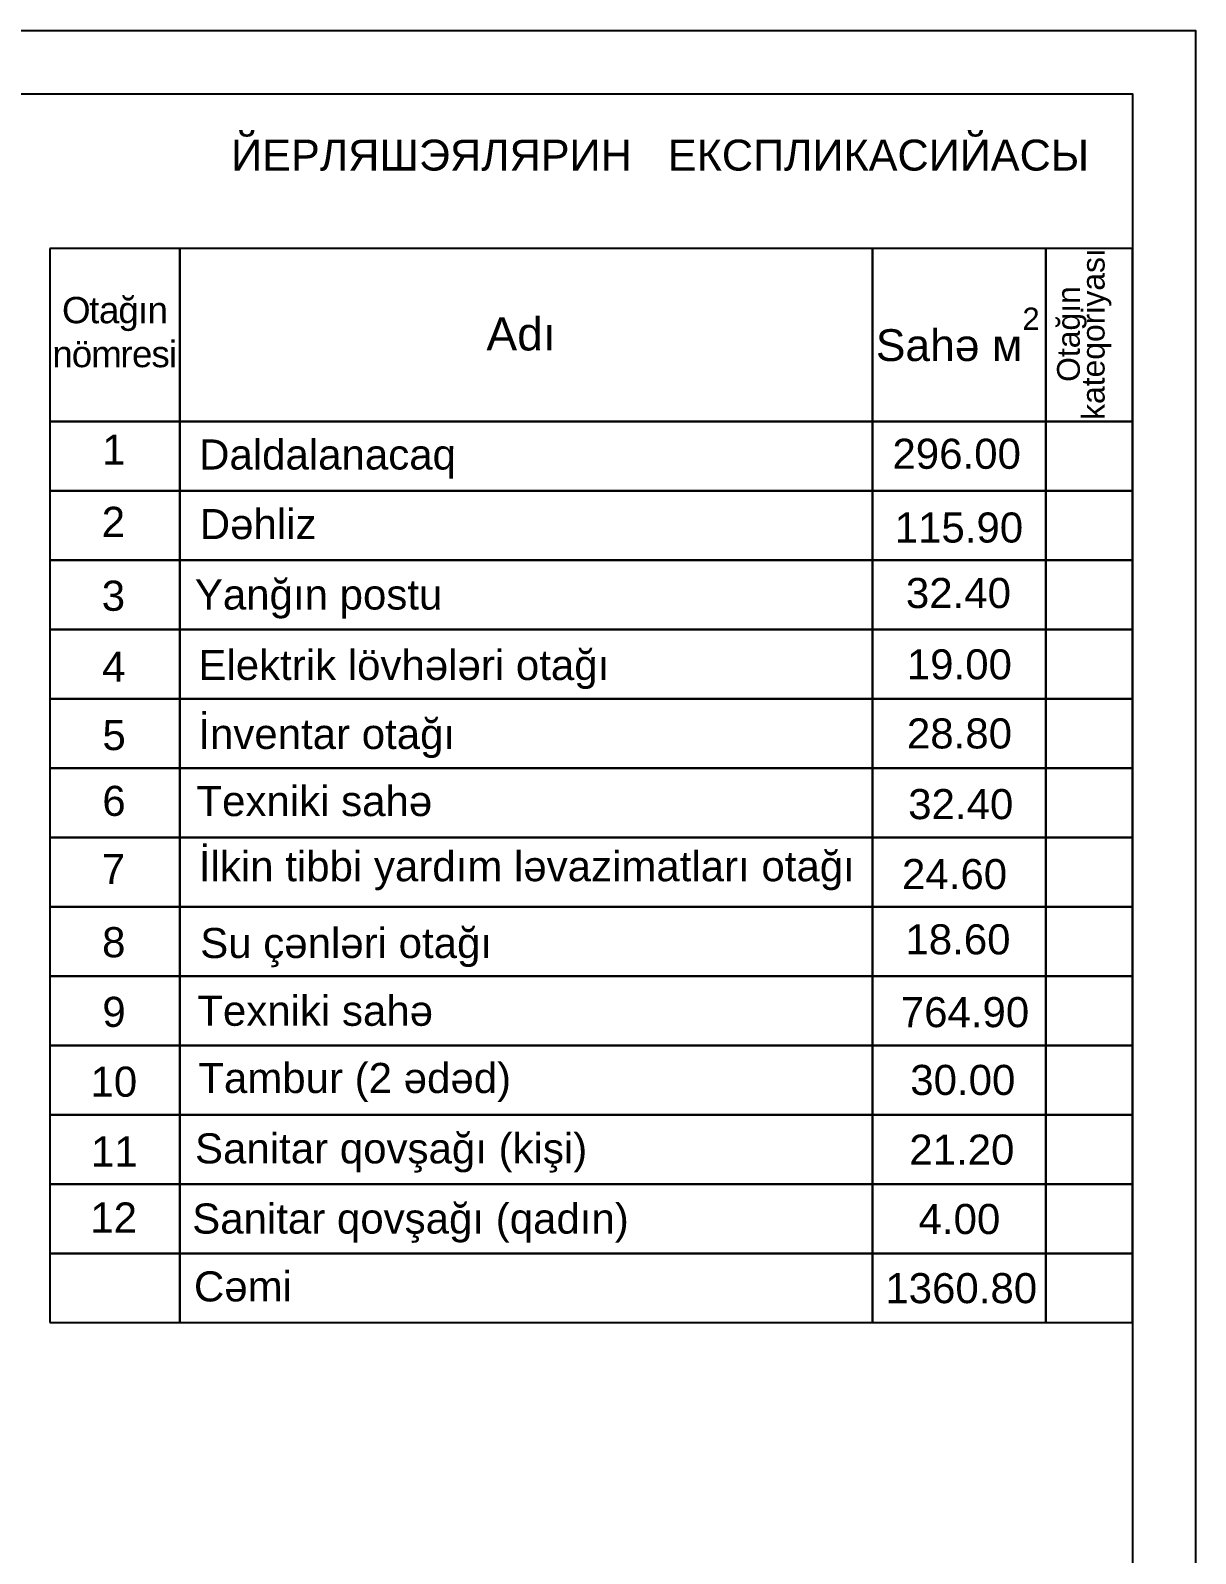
# Model space of a CAD drawing. Header units: millimetres. Extents: x 42452 to 2852333, y -419346 to 834876.
# Drawn here: x 2480890 to 2499242, y 325281 to 349259 of the extents above; entities that cross this region are included whole.
import ezdxf

# ---------------------------------------------------------------- set-up
doc = ezdxf.new("R2010")
doc.units = ezdxf.units.MM
for name, color, linetype, lineweight in [('0_Ном._пера__7', 7, 'Continuous', 60), ('0_Ном._пера__7_Ном._пера__7', 7, 'Continuous', 60), ('c_dv_l x_tti-25_Ном._пера__21_Ном._пера__21', 7, 'Continuous', 30), ('перегородка_Ном._пера__7_Ном._пера__7', 7, 'Continuous', 60), ('размер2_Ном._пера__148', 7, 'Continuous', 50)]:
    doc.layers.add(name, color=color, linetype=linetype, lineweight=lineweight)
doc.styles.add('СГЕНЕРИР_СТИЛЬ_1', font='arial.ttf')
doc.styles.add('СГЕНЕРИР_СТИЛЬ_6', font='')
doc.styles.get('СГЕНЕРИР_СТИЛЬ_6').set_extended_font_data('Arial AzLat Кириллический', bold=True)

msp = doc.modelspace()

# ---------------------------------------------------------------- linework, layer by layer
at = {"layer": 'c_dv_l x_tti-25_Ном._пера__21_Ном._пера__21', "linetype": 'Continuous', "lineweight": 25, "flags": 128}
for points in [[(2415634.38163, 349258.97477), (2499241.93363, 349258.97477), (2499241.93363, 290136.49157), (2415634.38163, 290136.49157)], [(2419615.69363, 348263.64677), (2498246.60563, 348263.64677), (2498246.60563, 291131.81957), (2419615.69363, 291131.81957)]]:
    msp.add_lwpolyline(points, close=True, dxfattribs=at)
at = {"layer": 'размер2_Ном._пера__148', "linetype": 'Continuous', "lineweight": 25, "flags": 128}
for points in [[(2481197.10581, 345828.84653), (2481197.10581, 343100.92656), (2483243.04579, 343100.92656), (2483243.04579, 345828.84653)], [(2483243.04579, 343100.92656), (2494154.72568, 343100.92656), (2494154.72568, 345828.84653), (2483243.04579, 345828.84653)], [(2494154.72568, 345828.84653), (2494154.72568, 343100.92656), (2496882.64565, 343100.92656), (2496882.64565, 345828.84653)], [(2496882.64565, 345828.84653), (2496882.64565, 343100.92656), (2498246.60563, 343100.92656), (2498246.60563, 345828.84653)], [(2481197.10581, 342009.75857), (2483243.04579, 342009.75857), (2483243.04579, 343100.92656), (2481197.10581, 343100.92656)], [(2483243.04579, 342009.75857), (2494154.72568, 342009.75857), (2494154.72568, 343100.92656), (2483243.04579, 343100.92656)], [(2494154.72568, 342009.75857), (2496882.64565, 342009.75857), (2496882.64565, 343100.92656), (2494154.72568, 343100.92656)], [(2496882.64565, 342009.75857), (2498246.60563, 342009.75857), (2498246.60563, 343100.92656), (2496882.64565, 343100.92656)], [(2481197.10581, 340918.59058), (2483243.04579, 340918.59058), (2483243.04579, 342009.75857), (2481197.10581, 342009.75857)], [(2483243.04579, 340918.59058), (2494154.72568, 340918.59058), (2494154.72568, 342009.75857), (2483243.04579, 342009.75857)], [(2494154.72568, 340918.59058), (2496882.64565, 340918.59058), (2496882.64565, 342009.75857), (2494154.72568, 342009.75857)], [(2496882.64565, 340918.59058), (2498246.60563, 340918.59058), (2498246.60563, 342009.75857), (2496882.64565, 342009.75857)], [(2481197.10581, 339827.4226), (2483243.04579, 339827.4226), (2483243.04579, 340918.59058), (2481197.10581, 340918.59058)], [(2483243.04579, 339827.4226), (2494154.72568, 339827.4226), (2494154.72568, 340918.59058), (2483243.04579, 340918.59058)], [(2494154.72568, 339827.4226), (2496882.64565, 339827.4226), (2496882.64565, 340918.59058), (2494154.72568, 340918.59058)], [(2496882.64565, 339827.4226), (2498246.60563, 339827.4226), (2498246.60563, 340918.59058), (2496882.64565, 340918.59058)], [(2481197.10581, 338736.25461), (2483243.04579, 338736.25461), (2483243.04579, 339827.4226), (2481197.10581, 339827.4226)], [(2483243.04579, 338736.25461), (2494154.72568, 338736.25461), (2494154.72568, 339827.4226), (2483243.04579, 339827.4226)], [(2494154.72568, 338736.25461), (2496882.64565, 338736.25461), (2496882.64565, 339827.4226), (2494154.72568, 339827.4226)], [(2496882.64565, 338736.25461), (2498246.60563, 338736.25461), (2498246.60563, 339827.4226), (2496882.64565, 339827.4226)], [(2481197.10581, 337645.08662), (2483243.04579, 337645.08662), (2483243.04579, 338736.25461), (2481197.10581, 338736.25461)], [(2483243.04579, 337645.08662), (2494154.72568, 337645.08662), (2494154.72568, 338736.25461), (2483243.04579, 338736.25461)], [(2494154.72568, 337645.08662), (2496882.64565, 337645.08662), (2496882.64565, 338736.25461), (2494154.72568, 338736.25461)], [(2496882.64565, 337645.08662), (2498246.60563, 337645.08662), (2498246.60563, 338736.25461), (2496882.64565, 338736.25461)], [(2481197.10581, 336553.91863), (2483243.04579, 336553.91863), (2483243.04579, 337645.08662), (2481197.10581, 337645.08662)], [(2483243.04579, 336553.91863), (2494154.72568, 336553.91863), (2494154.72568, 337645.08662), (2483243.04579, 337645.08662)], [(2494154.72568, 336553.91863), (2496882.64565, 336553.91863), (2496882.64565, 337645.08662), (2494154.72568, 337645.08662)], [(2496882.64565, 336553.91863), (2498246.60563, 336553.91863), (2498246.60563, 337645.08662), (2496882.64565, 337645.08662)], [(2481197.10581, 335462.75064), (2483243.04579, 335462.75064), (2483243.04579, 336553.91863), (2481197.10581, 336553.91863)], [(2483243.04579, 335462.75064), (2494154.72568, 335462.75064), (2494154.72568, 336553.91863), (2483243.04579, 336553.91863)], [(2494154.72568, 335462.75064), (2496882.64565, 335462.75064), (2496882.64565, 336553.91863), (2494154.72568, 336553.91863)], [(2496882.64565, 335462.75064), (2498246.60563, 335462.75064), (2498246.60563, 336553.91863), (2496882.64565, 336553.91863)], [(2481197.10581, 334371.58265), (2483243.04579, 334371.58265), (2483243.04579, 335462.75064), (2481197.10581, 335462.75064)], [(2483243.04579, 334371.58265), (2494154.72568, 334371.58265), (2494154.72568, 335462.75064), (2483243.04579, 335462.75064)], [(2494154.72568, 334371.58265), (2496882.64565, 334371.58265), (2496882.64565, 335462.75064), (2494154.72568, 335462.75064)], [(2496882.64565, 334371.58265), (2498246.60563, 334371.58265), (2498246.60563, 335462.75064), (2496882.64565, 335462.75064)], [(2481197.10581, 333280.41466), (2483243.04579, 333280.41466), (2483243.04579, 334371.58265), (2481197.10581, 334371.58265)], [(2483243.04579, 333280.41466), (2494154.72568, 333280.41466), (2494154.72568, 334371.58265), (2483243.04579, 334371.58265)], [(2494154.72568, 333280.41466), (2496882.64565, 333280.41466), (2496882.64565, 334371.58265), (2494154.72568, 334371.58265)], [(2496882.64565, 333280.41466), (2498246.60563, 333280.41466), (2498246.60563, 334371.58265), (2496882.64565, 334371.58265)], [(2481197.10581, 332189.24668), (2483243.04579, 332189.24668), (2483243.04579, 333280.41466), (2481197.10581, 333280.41466)], [(2483243.04579, 332189.24668), (2494154.72568, 332189.24668), (2494154.72568, 333280.41466), (2483243.04579, 333280.41466)], [(2494154.72568, 332189.24668), (2496882.64565, 332189.24668), (2496882.64565, 333280.41466), (2494154.72568, 333280.41466)], [(2496882.64565, 332189.24668), (2498246.60563, 332189.24668), (2498246.60563, 333280.41466), (2496882.64565, 333280.41466)], [(2481197.10581, 331098.07869), (2483243.04579, 331098.07869), (2483243.04579, 332189.24668), (2481197.10581, 332189.24668)], [(2483243.04579, 331098.07869), (2494154.72568, 331098.07869), (2494154.72568, 332189.24668), (2483243.04579, 332189.24668)], [(2494154.72568, 331098.07869), (2496882.64565, 331098.07869), (2496882.64565, 332189.24668), (2494154.72568, 332189.24668)], [(2496882.64565, 331098.07869), (2498246.60563, 331098.07869), (2498246.60563, 332189.24668), (2496882.64565, 332189.24668)], [(2481197.10581, 330006.9107), (2483243.04579, 330006.9107), (2483243.04579, 331098.07869), (2481197.10581, 331098.07869)], [(2483243.04579, 330006.9107), (2494154.72568, 330006.9107), (2494154.72568, 331098.07869), (2483243.04579, 331098.07869)], [(2494154.72568, 330006.9107), (2496882.64565, 330006.9107), (2496882.64565, 331098.07869), (2494154.72568, 331098.07869)], [(2496882.64565, 330006.9107), (2498246.60563, 330006.9107), (2498246.60563, 331098.07869), (2496882.64565, 331098.07869)], [(2481197.10581, 328915.74271), (2483243.04579, 328915.74271), (2483243.04579, 330006.9107), (2481197.10581, 330006.9107)], [(2483243.04579, 328915.74271), (2494154.72568, 328915.74271), (2494154.72568, 330006.9107), (2483243.04579, 330006.9107)], [(2494154.72568, 328915.74271), (2496882.64565, 328915.74271), (2496882.64565, 330006.9107), (2494154.72568, 330006.9107)], [(2496882.64565, 328915.74271), (2498246.60563, 328915.74271), (2498246.60563, 330006.9107), (2496882.64565, 330006.9107)]]:
    msp.add_lwpolyline(points, close=True, dxfattribs=at)

# ---------------------------------------------------------------- texts
at = {"layer": '0_Ном._пера__7', "linetype": 'Continuous', "lineweight": 25, "insert": (2484050.81648, 347292.98999), "char_height": 487.1979174, "attachment_point": 4, "style": 'СГЕНЕРИР_СТИЛЬ_6'}
msp.add_mtext('{\\fArial (Azeri Lat)|b0|i0|c204|p34;ЙЕРЛЯШЭЯЛЯРИН   ЕКСПЛИКАСИЙАСЫ}', dxfattribs=at)
at = {"layer": '0_Ном._пера__7_Ном._пера__7', "linetype": 'Continuous', "lineweight": 25, "insert": (2497488.76808, 344479.22988), "char_height": 359.0268581, "attachment_point": 5, "rotation": 90, "line_spacing_factor": 0.651249, "style": 'СГЕНЕРИР_СТИЛЬ_1'}
msp.add_mtext('{\\fArial|b0|i0|c238|p38;Otağın \\Pkateqoriyası}', dxfattribs=at)
at = {"layer": '0_Ном._пера__7_Ном._пера__7', "linetype": 'Continuous', "lineweight": 25, "attachment_point": 5, "style": 'СГЕНЕРИР_СТИЛЬ_1'}
for s, insert, char_height in [('\\pxqc;{\\fArial|b0|i0|c238|p34;\\T0.95;Otağın \\fArial|b0|i0|c0|p34;\\P\\fArial|b0|i0|c238|p34;nömresi}', (2482213.44361, 344508.17314), 414.9807942), ('{Adı                                                            }', (2488617.7124, 344478.46052), 520.9590641), ('{1}', (2482203.55147, 342658.54706), 473.629703), ('{2}', (2482196.32358, 341522.77188), 473.629703), ('{3}', (2482196.38085, 340356.35456), 473.629703), ('{4}', (2482203.19403, 339242.76458), 473.629703), ('{5}', (2482207.48689, 338163.07221), 473.629703), ('{6}', (2482205.82686, 337127.18559), 473.629703), ('{7}', (2482198.05226, 336058.12826), 473.629703), ('{8}', (2482202.0673, 334902.13001), 473.629703), ('{9}', (2482206.34351, 333805.57905), 473.629703), ('{10}', (2482203.73181, 332706.58797), 473.629703), ('{11}', (2482210.67577, 331610.0218), 473.629703), ('{12}', (2482200.324, 330570.99371), 473.629703)]:
    msp.add_mtext(s, dxfattribs=dict(at, insert=insert, char_height=char_height))
at = {"layer": '0_Ном._пера__7_Ном._пера__7', "linetype": 'Continuous', "lineweight": 25, "insert": (2495496.1504, 344471.77657), "char_height": 500.5505277, "attachment_point": 5, "line_spacing_factor": 0.651249, "style": 'СГЕНЕРИР_СТИЛЬ_1'}
msp.add_mtext('Sahə м{\\A1;\\H0.7x;\\S2^  ;}', dxfattribs=at)
at = {"layer": 'перегородка_Ном._пера__7_Ном._пера__7', "linetype": 'Continuous', "lineweight": 25, "style": 'СГЕНЕРИР_СТИЛЬ_1'}
for s, insert, char_height, attachment_point in [('{Daldalanacaq}', (2483546.39045, 342820.2986), 473.6297033, 1), ('{Dəhliz}', (2483557.11804, 341725.05339), 473.629703, 1), ('{\\fArial|b0|i0|c238|p38;115}.90', (2494503.27211, 341670.51549), 473.6297033, 1), ('{\\fArial|b0|i0|c238|p38;Yanğın postu}', (2483479.14754, 340616.08752), 473.6297033, 1), ('3{\\fArial|b0|i0|c238|p38;2}.{\\fArial|b0|i0|c238|p38;4}0', (2494679.21765, 340639.52608), 473.6297033, 1), ('{Elektrik lövhələri otağı}', (2483535.73957, 339506.4748), 473.6297033, 1), ('{\\fArial|b0|i0|c238|p38;19}.{\\fArial|b0|i0|c238|p38;0}0', (2494693.96992, 339516.09643), 473.6297033, 1), ('{\\fArial|b0|i0|c238|p38;İnventar otağı}', (2485556.78622, 338420.82113), 473.6297033, 2), ('28.80', (2494695.63189, 338428.73304), 473.629703, 1), ('{\\fArial|b0|i0|c238|p38;Texniki sahə}', (2483504.46372, 337364.3377), 473.6297033, 1), ('{\\fArial|b0|i0|c238|p38;32}.{\\fArial|b0|i0|c238|p38;4}0', (2494715.73074, 337316.11776), 473.6297033, 1), ('{İlkin tibbi yardım ləvazimatları otağı}', (2483542.88243, 336338.71721), 473.6297033, 1), ('{\\fArial|b0|i0|c238|p38;24}.{\\fArial|b0|i0|c238|p38;6}0', (2494618.13001, 336214.31359), 473.6297033, 1), ('{\\fArial|b0|i0|c238|p38;Su çənləri otağı}', (2483563.97345, 335129.67896), 473.6297033, 1), ('1{\\fArial|b0|i0|c238|p38;8}.{\\fArial|b0|i0|c238|p38;6}0', (2494671.75824, 335187.43912), 473.6297033, 1), ('{\\fArial|b0|i0|c238|p38;Texniki sahə}', (2483517.63473, 334062.75991), 473.6297033, 1), ('764.90', (2494598.52225, 334041.28226), 473.629703, 1), ('{\\fArial|b0|i0|c238|p38;Tambur (2 ədəd)}', (2483533.56158, 333004.91524), 473.6297033, 1), ('{\\fArial|b0|i0|c238|p38;30}.{\\fArial|b0|i0|c238|p38;0}0', (2494748.16787, 332974.21936), 473.6297033, 1), ('{Sanitar qovşağı (kişi)}', (2483482.73772, 331896.55118), 473.6297033, 1), ('{\\fArial|b0|i0|c238|p38;21}.{\\fArial|b0|i0|c238|p38;2}0', (2494732.84003, 331876.64973), 473.6297033, 1), ('{Sanitar qovşağı (qadın)}', (2483437.90616, 330791.62819), 473.6297033, 1), ('{\\fArial|b0|i0|c238|p38;4}.{\\fArial|b0|i0|c238|p38;0}0', (2494879.07629, 330784.74379), 473.6297033, 1), ('{\\fArial|b0|i0|c238|p38;Cəmi}', (2483465.17347, 329723.566), 473.6297033, 1)]:
    msp.add_mtext(s, dxfattribs=dict(at, insert=insert, char_height=char_height, attachment_point=attachment_point))
at = {"layer": 'перегородка_Ном._пера__7_Ном._пера__7', "color": 18, "linetype": 'Continuous', "lineweight": 25, "true_color": 0x000000, "char_height": 473.6297033, "attachment_point": 1, "style": 'СГЕНЕРИР_СТИЛЬ_1'}
for s, insert in [('{\\C7;296.00}', (2494467.57615, 342831.64503)), ('13{\\fArial|b0|i0|c238|p38;60}.{\\fArial|b0|i0|c238|p38;8}0', (2494355.36707, 329695.83636))]:
    msp.add_mtext(s, dxfattribs=dict(at, insert=insert))

doc.saveas('drawing.dxf')
